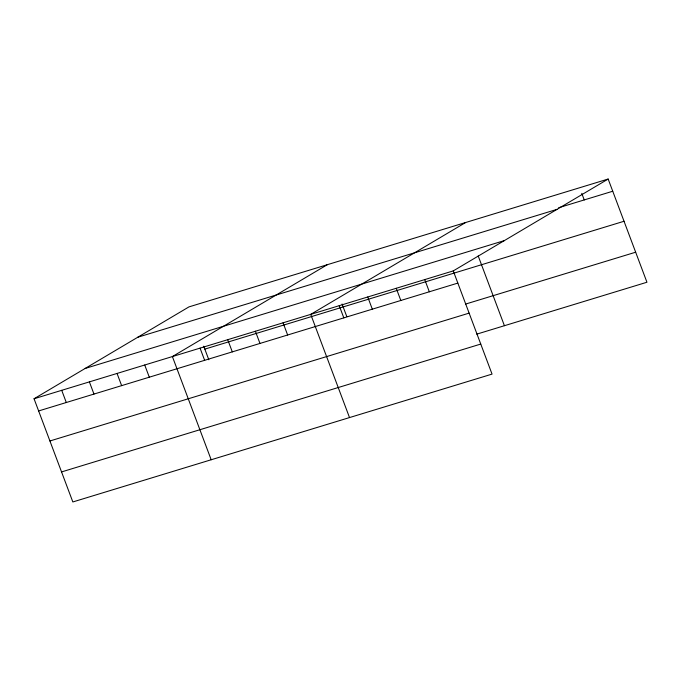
<?xml version="1.0" encoding="UTF-8"?>
<svg xmlns="http://www.w3.org/2000/svg" width="681" height="681" viewBox="0 0 681 681"><rect width="100%" height="100%" fill="white"/><g stroke="black" fill="none" stroke-linecap="round" stroke-linejoin="round"><path stroke-width="1.02" d="M608.159 179.043L453.257 270.902L492.048 374.107L72.841 501.957L34.05 398.76L188.952 306.893L608.159 179.043L646.95 282.24L476.751 334.15M327.297 264.705L172.387 356.563L211.178 459.76M465.634 222.517L310.723 314.375L349.515 417.572M558.675 207.722L612.738 191.233M137.834 337.214L557.041 209.356M85.168 368.447L504.374 240.589M34.05 398.76L453.257 270.902M204.828 349.123L624.034 221.265M38.63 410.949L457.836 283.092M465.463 304.118L635.662 252.208M49.917 440.982L469.124 313.124M61.554 471.924L480.752 344.067M581.77 193.361L584.238 199.925M478.224 256.013L504.417 325.714M424.748 279.602L429.328 291.791M396.24 288.293L400.828 300.483M367.74 296.984L372.32 309.174M342.075 304.024L346.799 316.597M339.232 305.684L343.811 317.874M283.058 322.811L287.637 335.001M255.392 331.247L259.972 343.437M227.726 339.691L232.306 351.881M203.73 346.212L208.82 359.755M200.052 348.127L204.641 360.317M144.721 365.007L149.301 377.189M117.055 373.443L121.635 385.633M89.381 381.879L93.969 394.069M61.716 390.315L66.295 402.505"/></g></svg>
